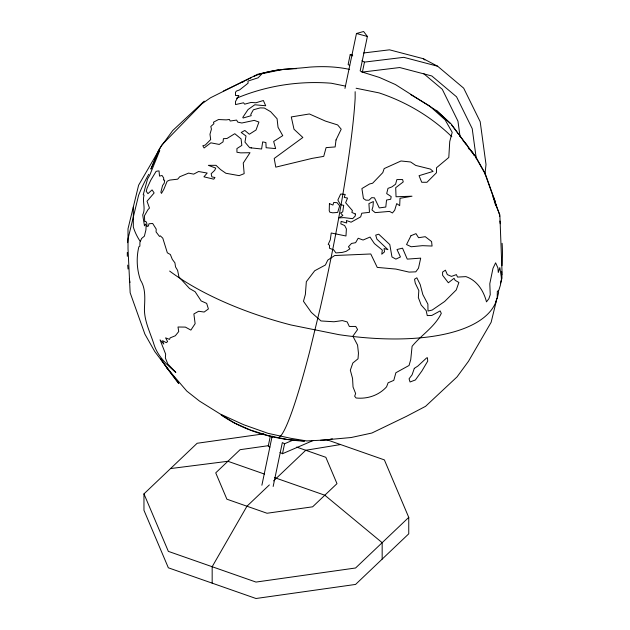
<?xml version="1.0" encoding="UTF-8"?>
<svg xmlns="http://www.w3.org/2000/svg" width="630" height="630" viewBox="0 0 630 630"><rect width="100%" height="100%" fill="white"/><g stroke="black" fill="none" stroke-linecap="round" stroke-linejoin="round"><path stroke-width="0.94" d="M497.212 298.352L497.33 291.312L498.196 290.832L498.621 292.548L497.212 298.352L495.471 302.424M499.684 216.476C499.755 212.082 496.44 208.924 496.117 204.175L495.881 205.868L494.511 202.191L493.621 197.159M484.982 174.14L486.013 164.493L480.186 121.692L463.68 88.168L437.622 66.213L423.36 58.716L389.521 49.825L363.636 52.975M501.433 274.184L501.984 270.506L499.842 214.609M352.131 54.369L350.209 54.605L348.122 64.567L349.705 65.402M261.883 485.234L272.168 436.11M344.964 88.413L356.462 33.508L363.605 31.5L367.392 36.453L360.163 70.899L362.392 72.072L399.696 67.536L431.81 75.97L456.545 96.807L472.209 128.622L476.288 158.61M273.16 486.462L282.342 442.583L284.571 443.756L293.454 439.929M279.964 452.395L282.484 453.718L284.571 443.756M362.392 72.072L364.479 62.102L403.783 57.322L437.622 66.213M496.448 298.636L496.448 300.463L491.148 322.269L468.531 361.226L457.018 376.921L425.557 406.334L406.445 416.351L371.889 433.023L351.138 437.527L320.41 440.315M500.503 283.272L501.992 278.145L501.716 271.467L501.984 274.861M498.653 290.761L500.393 285.264L501.433 279.444L501.275 276.767L499.842 267.624L498.283 272.475L497.952 268.002L495.613 262.836L492.975 268.364L489.801 283.736L490.25 294.69L488.833 298.785L486.486 301.857C483.643 290.808 477.138 280.484 465.924 276.617L457.545 277.082L456.38 274.609L451.466 276.397L447.339 274.609L445.41 270.175L442.622 272.034L442.599 275.271L448.34 282.768L454.065 278.295L455.167 280.35L458.884 282.461L456.254 289.942L444.662 301.479L432.156 310.07L427.99 311.031L427.888 304.132L422.848 294.612L420.171 284.469L416.84 277.791L414.54 279.232L415.272 283.185L418.84 290.603L418.336 297.573L421.187 305.03L426.187 310.629L427.258 315.606L431.865 315.425L440.142 310.905L441.299 313.378C434.763 327.033 421.415 334.869 412.091 346.303L410.752 359.517L409.059 365.471L395.876 372.739L393.789 380.378L388.111 382.796L386.576 386.828C378.843 395.396 367.455 399.168 356.1 397.995L354.651 396.231L355.643 393.537L353.044 387.025L352.556 378.417L350.319 370.196L352.847 363.006L358.029 358.793L358.454 353.131L357.572 345.09L352.879 336.176L357.58 329.545L355.753 326.434L349.319 326.466L347.169 321.906L342.318 320.591L333.963 321.765L321.001 320.954L311.362 312.441L303.471 301.282L305.361 294.486L306.337 281.697L314.701 270.758L325.403 265.002L327.765 260.135L334.672 255.536L370.779 253.977L377.252 267.404L395.884 269.073L409.059 272.105L415.792 271.837L418.493 268.175L420.698 258.135L407.263 259.119L402.531 248.157L397.002 249.511L400.452 256.969L395.876 259.119L391.978 256.969L389.797 244.582L378.732 234.195L375.708 235.124L376.89 239.14L387.907 249.637L384.064 248.543L384.505 251.874L381.756 254.205L382.331 250.078L374.425 243.613L370.007 237.077L363.077 240.022L358.179 238.25L355.603 242.684L351.516 243.448L348.429 246.818L349.965 248.811L346.161 251.331L342.153 252.433L335.924 252.913L333.672 249.889L329.395 248.189L329.624 245.275L328.206 244.393L330.277 239.849L331.238 233.005L345.972 235.982L346.398 228.903L344.673 225.548L340.838 223.87L341.121 221.382L346.736 222.996L346.358 220.516L351.091 222.193L360.667 216.87L361.777 213.208L369.479 212.326L368.912 203.584L373.377 201.553L372.96 206.624L371.968 209.924L375.173 212.625L389.513 211.404L392.427 212.964L394.671 210.278L396.711 203.592L399.68 205.679L400.011 198.316L412.004 196.206L396.042 196.765L395.695 187.693L403.255 181.912L402.578 179.542L396.868 179.581L395.577 184.212L391.884 186.905L387.986 188.37L386.678 193.599L391.191 196.584L390.702 199.245L386.544 200.041L385.796 207.026L379.276 207.924L374.456 197.836L371.692 197.662L368.983 200.23L365.833 200.151L363.431 198.497L361.904 188.559L369.629 183.952L372.606 183.236L382.796 172.62L384.166 168.588L401.011 160.981L410.642 161.989L415.745 165.438L430.424 169.084L433.078 171.407L419.052 175.691L421.722 182.267L426.959 182.283L436.448 172.77L436.488 167.769L448.796 157.476L449.733 141.585L452.19 132.324L445.087 119.794L429.471 105.856L410.626 94.516M160.737 147.081L138.616 185.181L128.008 228.808L128.024 248.842L130.158 292.793L144.876 334.089L154.791 351.579L178.794 383.323M161.225 146.231L172.738 130.528L204.199 101.123M325.938 439.425L384.379 459.9L408.752 517.387L408.752 533.823L355.58 584.427L255.993 598.5L168.344 567.795L143.963 510.308L143.963 493.873L197.143 443.268L263.852 433.842M269.364 484.911L246.96 506.221L212.168 566.716L212.168 583.152M273.562 480.91L305.755 450.269L340.546 444.544M408.752 517.387L355.58 567.992L255.993 582.073L168.344 551.368L143.963 493.873M278.57 69.694L257.796 74.198L210.491 97.792L202.017 103.714L161.871 144.947L158.492 150.46L150.893 169.092L158.988 150.838L159.776 150.436L149.672 175.353L147.538 178.991L143.215 194.827L144.042 195.103C142.136 201.805 145.979 208.475 142.719 214.909L144.459 225.831L145.38 224.067L146.113 225.39L145.939 229.816L144.396 236.171L141.608 238.471L139.899 242.471L139.876 246.133L138.844 246.81C136.214 257.725 136.765 269.475 140.474 280.098C146.042 288.721 144.75 299.526 144.42 309.322C144.467 321.843 150.531 333.113 154.106 344.83C157.902 356.415 166.848 364.731 175.849 372.448L167.793 363.951L165.359 357.974L165.643 354.107L160.059 339.877L163.792 344.043L162.564 340.673L166.241 342.657L167.619 341.602L165.58 337.853L169.549 339.389L170.139 337.877L175.337 335.759L178.731 331.545L177.999 327.002L185.377 327.104L190.882 330.096L195.127 323.686L193.875 313.945L198.655 311.259L204.144 312.039L208.412 308.96L206.679 303.392L201.159 300.943L195.103 291.698L189.543 288.532L178.944 276.94L177.605 270.364L175.549 266.947L174.912 262.812L172.297 259.355L170.376 254.536L167.336 252.787L162.784 238.14L160.327 235.864L159.5 236.431L156.082 231.934L156.209 229.1L152.665 223.469L148.956 223.776L148.412 226.02L147.026 226.501L146.751 223.146L145.939 221.508L144.719 221.453L144.435 215.799L147.956 209.672L149.483 208.097L147.018 201.238L154.153 192.945L152.074 189.898L147.948 193.67L146.215 191.229L147.081 188.173L150.767 180.188L156.09 171.391L157.531 171.053L159.028 170.919L159.508 176.093L162.052 175.487L163.745 178.085L163.422 180.007L164.666 180.109L164.265 183.109L162.587 185.48L160.87 192.221L161.477 193.402L163.831 189.339L167.131 181.267L169.722 180.093L177.684 179.172L179.747 176.746L188.59 173.124L193.709 174.132L198.6 171.518L207.183 173.053L203.923 176.825L213.783 179.18L214.972 177.495L211.845 176.888L211.168 173.707L214.704 170.352L215.751 168.1L208.373 165.336L215.995 165.328L220.571 169.572L225.886 173.266L239.172 175.644L244.172 173.644L243.259 163.052L250 152.704L240.715 152.869L236.951 152.255L236.919 148.562L241.841 145.396L241.077 138.891L234.785 133.702L226.957 138.505L223.414 138.679L223.059 141.868L219.232 144.428L210.822 142.829L204.096 147.987L202.821 145.743L205.246 145.065L210.68 139.577L209.979 134.206L211.436 129.126L210.814 126.472L213.916 123.716L213.483 122.212L218.5 119.535L226.241 119.873L229.454 119.456L230.178 121.031L236.612 120.078L237.77 122.126L241.825 123L254.268 120.369L258.922 122.062L256.048 129.977L249.346 134.245L244.826 130.457L241.195 132.473L246.007 135.993L244.96 142.144L249.685 147.727L261.607 149.003L262.671 141.892L265.907 142.545L266.128 147.719L275.641 148.585L273.648 141.459L282.752 135.639L278.035 127.291L277.082 118.747L270.616 111.675L264.316 108.013L260.206 107.888L253.378 109.785L250.795 114.392L251.189 115.676L243.141 118.007L242.786 117.377L248.031 109.565L254.803 104.777L265.702 105.761L263.356 100.509L255.938 102.785L251.079 102.438L244.653 104.178L243.55 102.785L235.525 104.572L235.518 101.485L238.864 95.484L235.518 95.508L235.51 92.256L236.345 91.114L239.644 89.877L248.102 83.176L247.936 81.089L258.095 77.813L262.025 73.71L283.909 69.206L296.565 68.646M223.319 91.106L251.669 77.419M253.441 76.569C270.892 68.867 290.698 69.284 309.354 67.142C322.788 66.158 336.412 66.536 349.611 69.418M282.484 453.718L312.945 440.606M332.301 438.787L327.828 439.882L306.668 440.937L290.729 438.291L268.034 433.338L243.574 424.683L220.264 414.044L199.466 401.074L186.827 391.112L166.603 367.597L160.674 358.777L169.226 370.763L170.517 371.724M240.495 82.546L243.243 81.908M268.223 445.709L240.077 449.686L215.728 472.862L226.894 499.196L267.033 513.253L312.637 506.811L336.995 483.635L325.828 457.301L296.635 447.079M170.557 468.57L227.902 461.278L264.474 474.083M287.548 439.433L292.233 439.85M294.115 440.023L298.801 440.441M300.675 440.614L304.432 440.945M304.416 441.189C275.129 439.559 245.558 431.747 221.177 415.012M251.031 147.774L251.583 147.837M345.586 86.121L331.246 83.223A187.575 171.155 0 0 0 236.502 98.241M356.1 88.247L379.047 92.886A187.575 171.155 0 0 1 451.828 136.749M276.46 437.291L268.159 435.613L250.331 430.006M277.381 437.48L286.611 439.346M356.462 33.508L367.392 36.453M361.604 71.844L379.425 77.443L395.412 84.546L436.283 110.51L450.269 123.48M274.53 477.611L324.82 495.219L382.166 542.69L382.166 559.125M249.441 429.613L234.344 422.911L221.295 414.8M350.209 54.605L352.729 55.928M361.959 60.779L364.479 62.102M272.68 437.503L270.301 436.251L268.215 446.221L269.9 447.103M423.36 58.716L424.848 59.968M423.541 73.521L442.284 89.31L457.947 121.125L460.05 136.6M436.44 110.321L451.143 123.96L474.351 155.46L472.61 152.365L468.279 147.9L469.287 149.247M463.121 140.829L467.145 145.136M492.794 196.938L493.298 197.497M451.552 124.905L458.577 134.198M459.75 135.741L466.184 144.262M467.358 145.814L474.382 155.106M166.603 367.597L178.613 383.489M475.17 155.752L485.1 173.266L495.243 201.71L493.692 198.34M474.965 155.878L484.407 172.533M484.88 173.368L499.598 214.657M499.905 221.043L500.283 223.737M355.147 91.697L355.155 98.067A187.575 16.671 -78.6 0 1 320.245 308.007L309.645 351.627A187.575 16.671 -78.6 0 1 278.476 437.543M133.308 206.994L133.332 227.028A187.575 74.915 13.7 0 0 140.073 241.219M496.448 300.463A187.575 74.915 13.7 0 1 338.845 334.648L291.036 324.986A187.575 74.915 13.7 0 1 169.635 271.065M129.969 282.516A187.575 171.155 0 0 1 129.307 278.688M128.047 269.018A187.575 171.155 0 0 1 127.717 265.12M127.323 256.308A187.575 171.155 0 0 1 127.307 252.402M127.693 242.676A187.575 171.155 0 0 1 128.016 238.825L138.624 195.198A187.575 171.155 0 0 1 148.751 174.282M502.11 243.314A187.575 171.155 0 0 1 501.992 265.742M329.427 203.616L329.222 210.719L329.907 212.247L332.774 212.83L337.664 212.428L339.672 205.884L337.066 202.687L333.75 202.458L332.923 205.057L329.427 203.616M355.328 213.948L355.273 215.988L352.658 218.657L343.956 217.626L338.964 217.878L342.854 215.484L340.578 213.019L342.712 211.908L343.704 205.341L340.428 204.679L337.877 200.041L340.649 194.032L345.201 194.426L344.248 197.395L347.524 198.056L345.634 202.75L352.391 210.57L351.871 212.444L355.328 213.948M336.018 139.978L335.136 146.947L326.104 147.609L323.725 156.366L312.102 158.382L275.79 167.147L274.2 158.461L302.857 137.474L294.005 129.26L291.28 116.944L309.385 113.967L325.387 121.07L337.641 124.929L341.208 129.197L336.018 139.978M414.312 368.361L412.075 374.842L409.067 378.795L410.051 381.977L415.383 379.977L421.864 371.023L427.715 361.14L427.455 357.753L426.581 357.95L417.832 366.085L414.312 368.361M410.996 235.683L406.547 244.558L411.201 246.763L422.494 245.668L432.078 246.046L431.574 241.55L425.234 236.683L418.572 237.723L415.973 233.643L410.996 235.683"/></g></svg>
